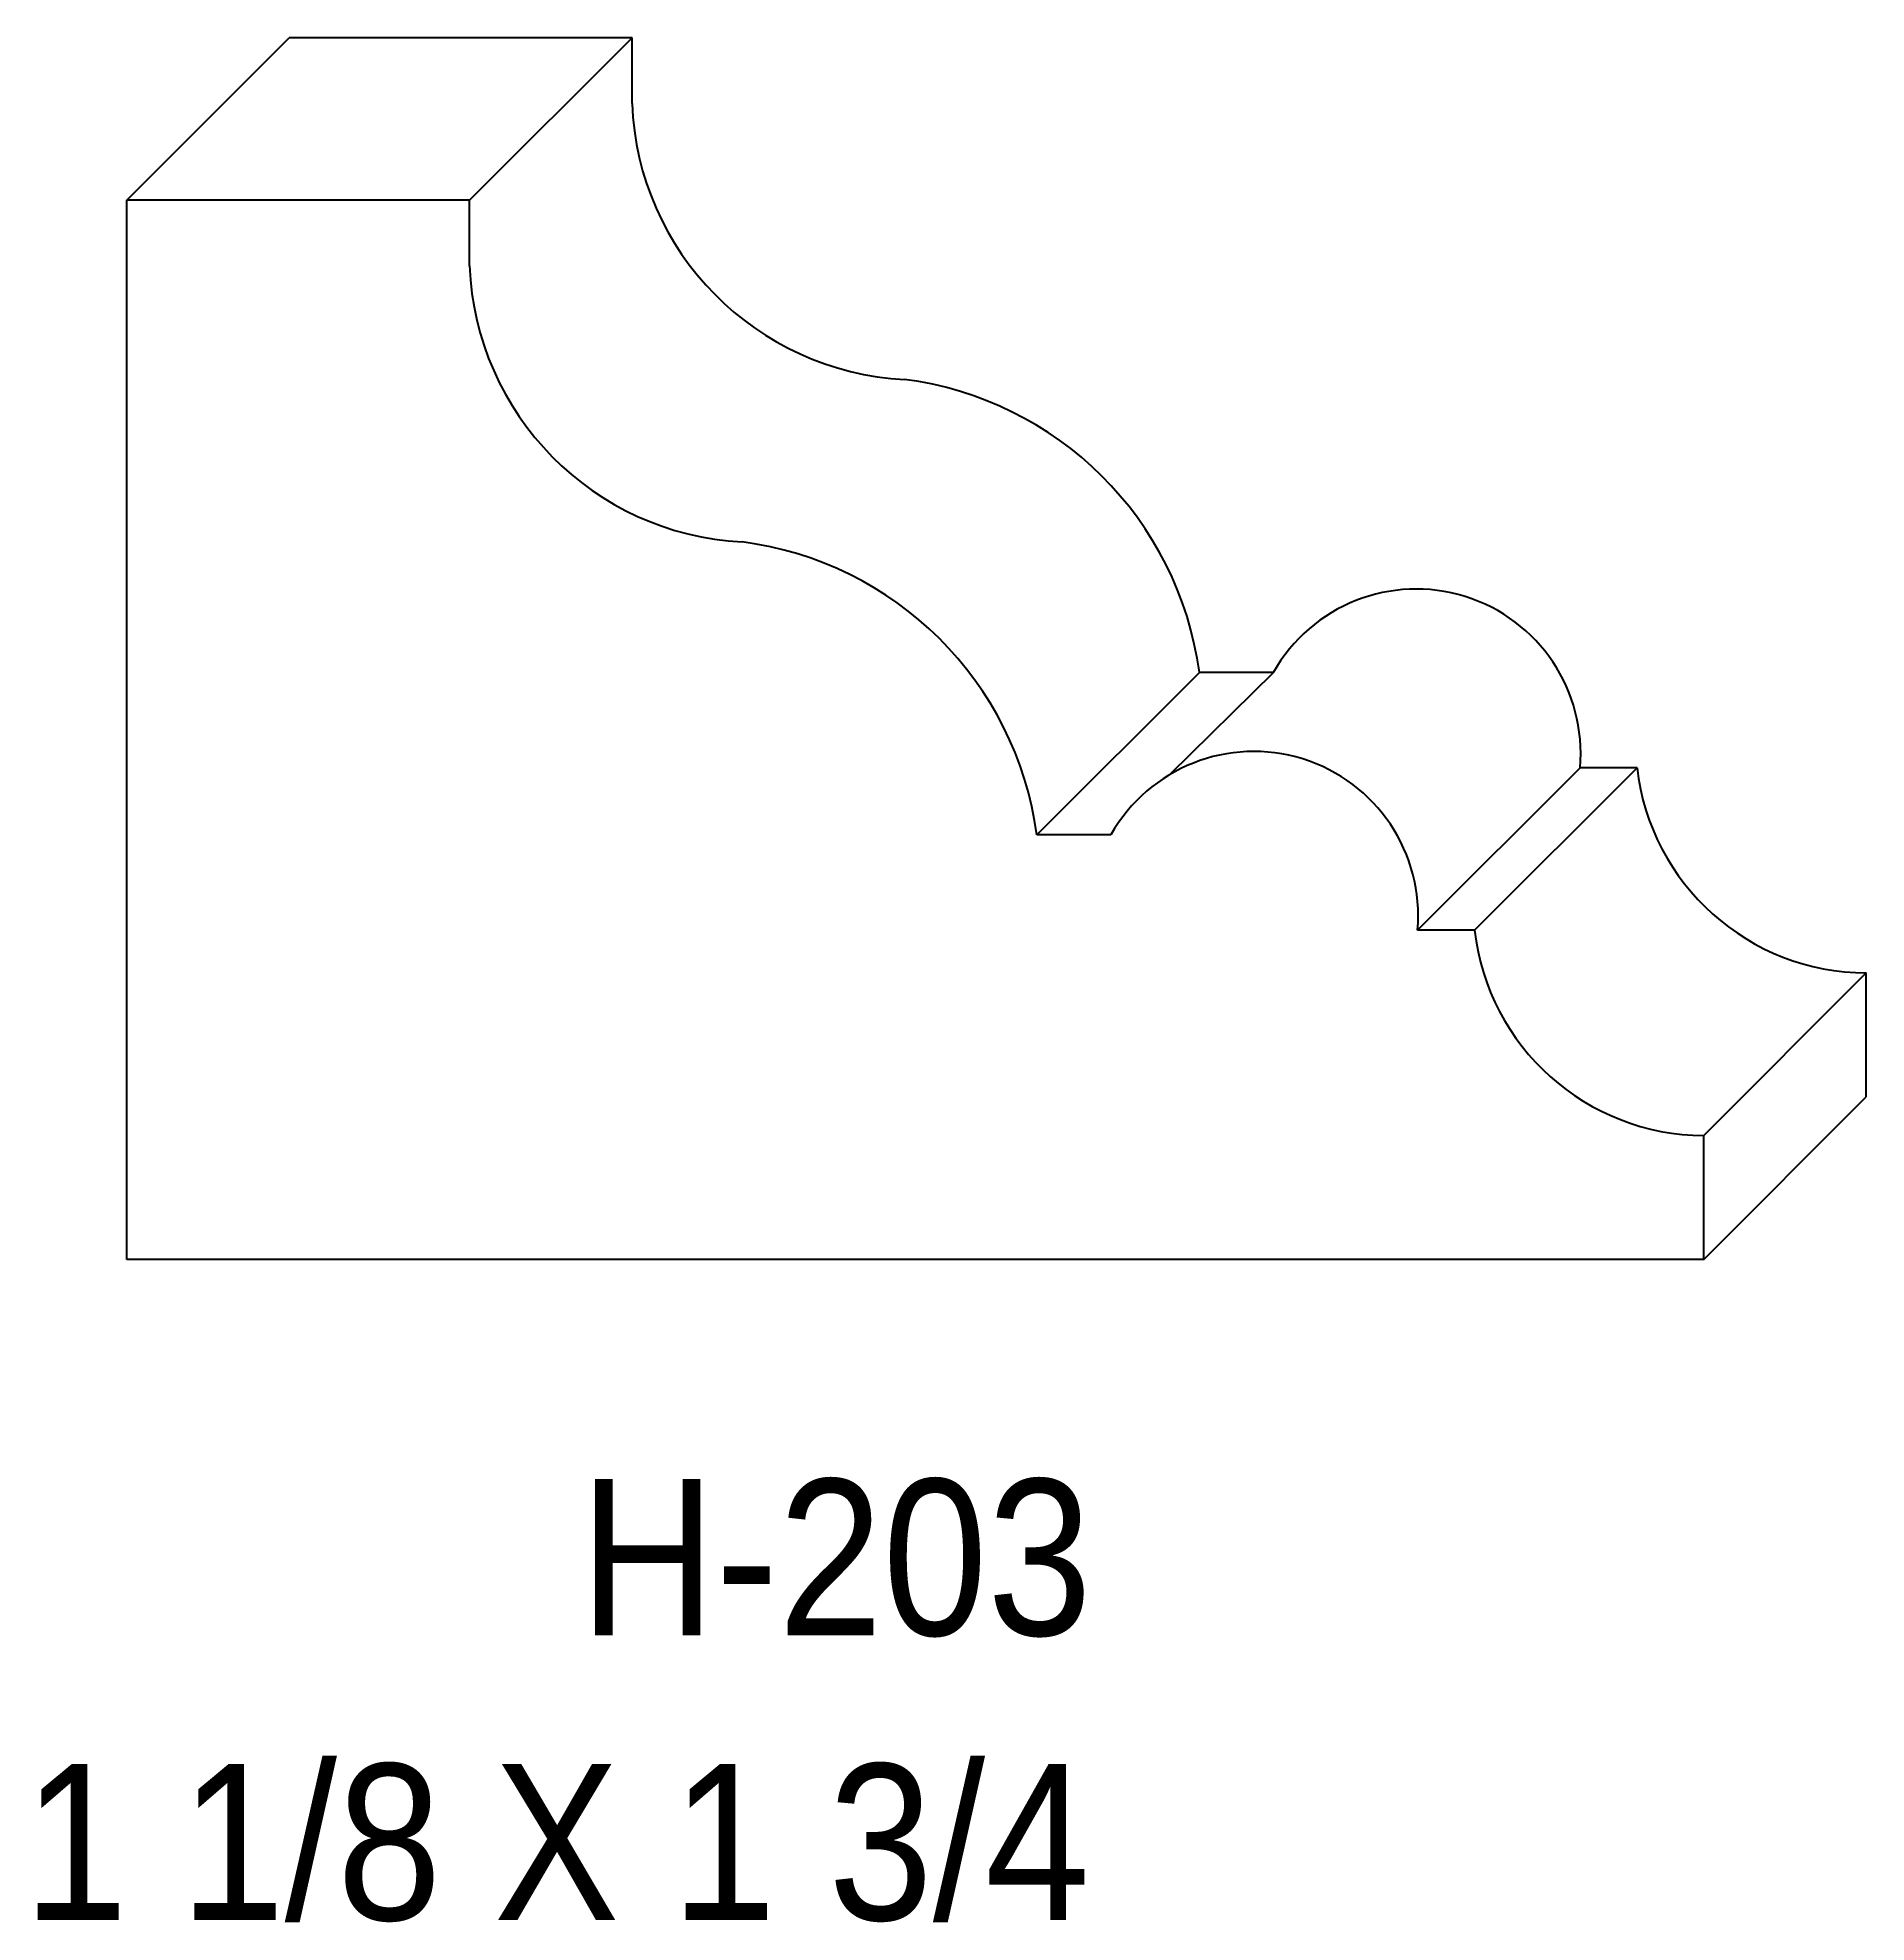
# Model space of a CAD drawing. Extents: x 84.48 to 86.47, y 161.16 to 163.21.
import ezdxf

# ---------------------------------------------------------------- set-up
doc = ezdxf.new("R2010")
doc.units = 0
doc.header["$LTSCALE"] = 5
doc.layers.add('PROFILE', color=7, linetype='CONTINUOUS')
doc.styles.add('TXT', font='TXT', dxfattribs={"height": 3.5})

msp = doc.modelspace()

# ---------------------------------------------------------------- linework, layer by layer
at = {"layer": 'PROFILE', "color": 1, "linetype": 'CONTINUOUS'}
for p, q in [((84.5816, 163.0318), (84.7583, 163.2085)), ((85.1312, 163.2085), (84.7583, 163.2085)), ((84.9544, 163.0318), (85.1312, 163.2085)), ((85.1312, 163.137), (85.1312, 163.2085)), ((84.9544, 163.0318), (84.5816, 163.0318)), ((84.5816, 161.8794), (84.5816, 163.0318)), ((84.9544, 162.9602), (84.9544, 163.0318)), ((85.5714, 162.3414), (85.7482, 162.5181)), ((85.8287, 162.5181), (85.7161, 162.4069)), ((85.8287, 162.5181), (85.7482, 162.5181)), ((85.9856, 162.2376), (86.1624, 162.4143)), ((86.0476, 162.2376), (86.2243, 162.4143)), ((86.2243, 162.4143), (86.1624, 162.4143)), ((85.652, 162.3414), (85.5714, 162.3414)), ((86.0476, 162.2376), (85.9856, 162.2376)), ((86.297, 162.0143), (86.4737, 162.1911)), ((86.4737, 162.0562), (86.4737, 162.1911)), ((86.297, 161.8794), (86.4737, 162.0562)), ((86.297, 161.8794), (86.297, 162.0143)), ((86.297, 161.8794), (84.5816, 161.8794))]:
    msp.add_line(p, q, dxfattribs=at)
for centre, major_axis, start_param, end_param in [((85.4436, 163.149), (0, 0.3127), -4.673897, -3.193095), ((85.2669, 162.9723), (0.3127, 0), -3.1031, -1.622299), ((85.38, 162.4682), (0, 0.3716), -1.436045, -0.128277), ((85.2032, 162.2915), (0, 0.3716), -1.436045, -0.128277), ((85.9842, 162.4299), (0, 0.1788), -1.657994, 1.054695), ((85.8075, 162.2532), (0.1788, 0), -0.087198, 2.625491), ((86.4745, 162.4429), (0, 0.2518), -4.598775, -3.144727), ((86.2978, 162.2661), (0.2518, 0), -3.027978, -1.573931)]:
    msp.add_ellipse(centre, major_axis=major_axis, ratio=1, start_param=start_param, end_param=end_param, dxfattribs=at)

# ---------------------------------------------------------------- texts
at = {"layer": 'PROFILE', "color": 1, "linetype": 'CONTINUOUS', "style": 'TXT', "width": 0.9}
for s, height, p in [('H-203', 0.16996, (85.0742, 161.4705)), ('1 1/8 X 1 3/4', 0.169956, (84.469, 161.1608))]:
    msp.add_text(s, height=height, dxfattribs=at).set_placement(p)

doc.saveas('drawing.dxf')
